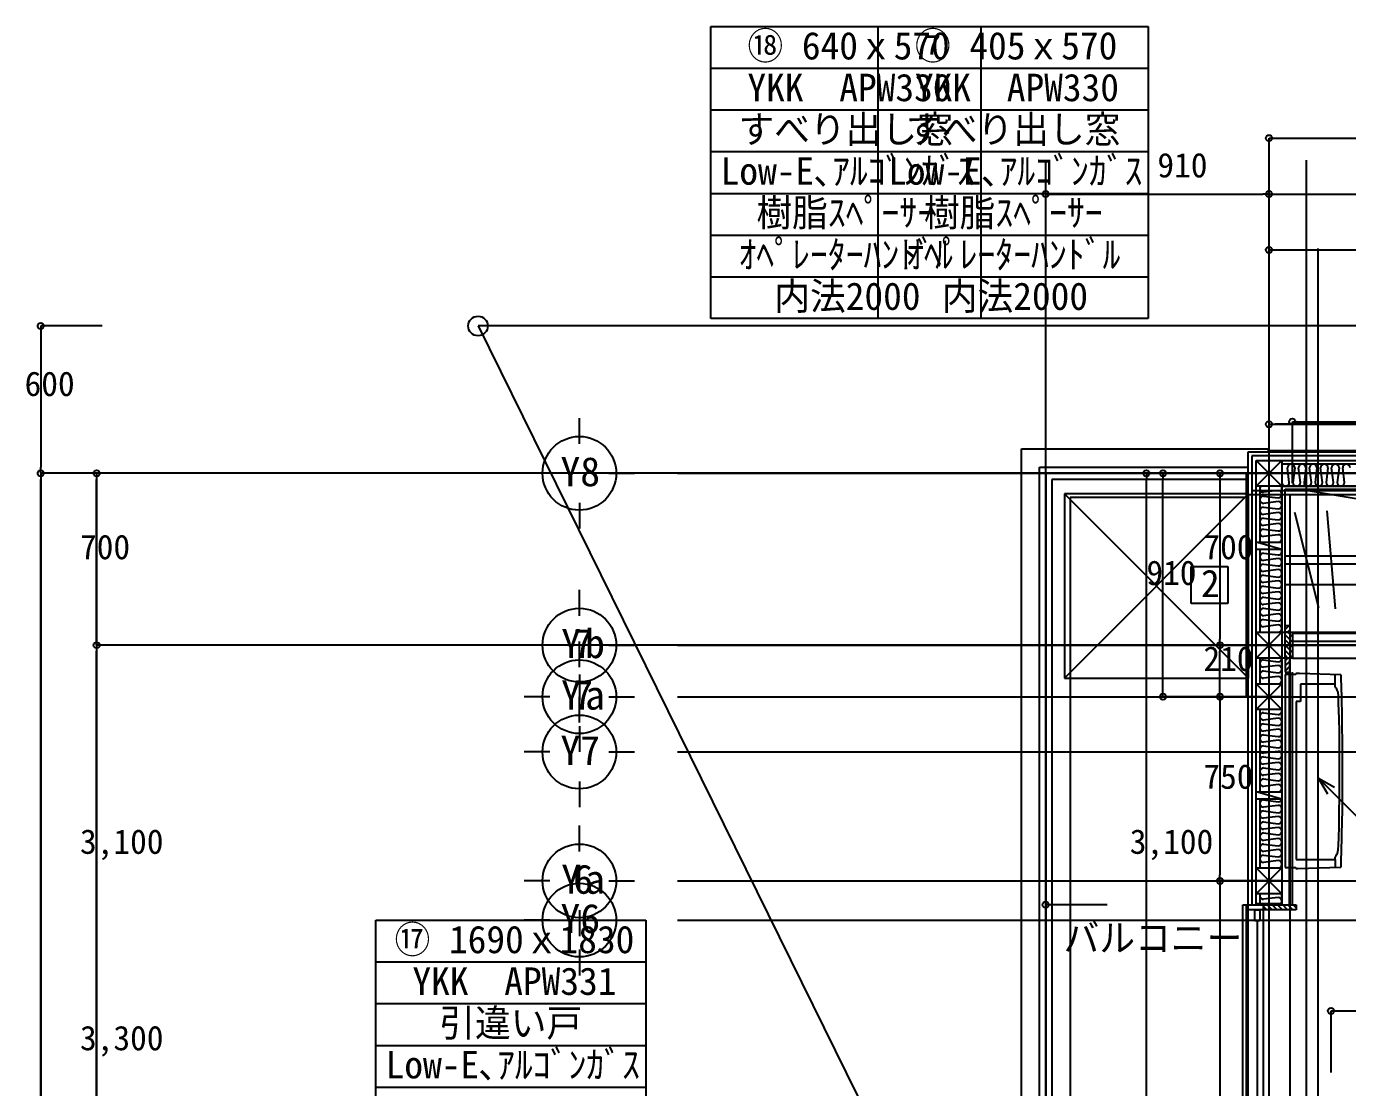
# Model space of a CAD drawing. Header units: metres. Extents: x 10861 to 26950, y 7268 to 22901.
# Drawn here: x 10862 to 16245, y 18428 to 22750 of the extents above; entities that cross this region are included whole.
import ezdxf

# ---------------------------------------------------------------- set-up
doc = ezdxf.new("R2010")
doc.units = ezdxf.units.M

msp = doc.modelspace()

# ---------------------------------------------------------------- linework, layer by layer
at = {"layer": 'COL_1F'}
for p, q in [((15872.2, 20877.5), (15872.2, 20982.5)), ((15872.2, 20982.5), (15977.2, 20982.5)), ((15977.2, 20877.5), (15872.2, 20982.5)), ((15872.2, 20877.5), (15977.2, 20982.5)), ((15977.2, 20982.5), (15977.2, 20877.5)), ((15977.2, 20877.5), (15872.2, 20877.5))]:
    msp.add_line(p, q, dxfattribs=at)
at = {"layer": 'COL_2F'}
for p, q in [((15872.2, 20877.5), (15872.2, 20982.5)), ((15872.2, 20982.5), (15977.2, 20982.5)), ((15977.2, 20877.5), (15872.2, 20982.5)), ((15872.2, 20877.5), (15977.2, 20982.5)), ((15977.2, 20982.5), (15977.2, 20877.5)), ((15977.2, 20877.5), (15872.2, 20877.5)), ((15872.2, 20177.5), (15872.2, 20282.5)), ((15872.2, 20282.5), (15977.2, 20282.5)), ((15977.2, 20177.5), (15872.2, 20282.5)), ((15872.2, 20177.5), (15977.2, 20282.5)), ((15977.2, 20282.5), (15977.2, 20177.5)), ((15977.2, 20177.5), (15872.2, 20177.5)), ((15872.2, 19967.5), (15872.2, 20072.5)), ((15872.2, 20072.5), (15977.2, 20072.5)), ((15977.2, 19967.5), (15872.2, 20072.5)), ((15872.2, 19967.5), (15977.2, 20072.5)), ((15977.2, 20072.5), (15977.2, 19967.5)), ((15977.2, 19967.5), (15872.2, 19967.5)), ((15872.2, 19217.5), (15872.2, 19322.5)), ((15872.2, 19322.5), (15977.2, 19322.5)), ((15977.2, 19217.5), (15872.2, 19322.5)), ((15872.2, 19217.5), (15977.2, 19322.5)), ((15977.2, 19322.5), (15977.2, 19217.5)), ((15977.2, 19217.5), (15872.2, 19217.5))]:
    msp.add_line(p, q, dxfattribs=at)
at = {"layer": 'GLID'}
for p, q in [((15014.7, 10010), (15014.7, 22205)), ((15014.7, 10010), (15014.7, 22205)), ((15014.7, 10010), (15014.7, 22205)), ((15924.7, 9325), (15924.7, 22205)), ((15924.7, 9325), (15924.7, 22205)), ((15924.7, 9325), (15924.7, 22205)), ((16077.5, 10010), (16077.5, 22205)), ((16077.5, 10010), (16077.5, 22205)), ((16077.5, 10010), (16077.5, 22205)), ((13114.7, 21050), (13114.7, 21155)), ((13114.7, 21050), (13114.7, 21155)), ((13114.7, 21050), (13114.7, 21155)), ((12994.7, 20930), (12889.7, 20930)), ((12994.7, 20930), (12889.7, 20930)), ((12994.7, 20930), (12889.7, 20930)), ((13234.7, 20930), (13339.7, 20930)), ((13234.7, 20930), (13339.7, 20930)), ((13234.7, 20930), (13339.7, 20930)), ((13514.7, 20930), (24358.1, 20930)), ((13514.7, 20930), (24358.1, 20930)), ((13514.7, 20930), (24358.1, 20930)), ((13114.7, 20810), (13114.7, 20705)), ((13114.7, 20810), (13114.7, 20705)), ((13114.7, 20810), (13114.7, 20705)), ((13114.7, 20350), (13114.7, 20455)), ((13114.7, 20350), (13114.7, 20455)), ((13114.7, 20350), (13114.7, 20455)), ((13114.7, 20140), (13114.7, 20245)), ((13114.7, 20140), (13114.7, 20245)), ((13114.7, 20140), (13114.7, 20245)), ((12994.7, 20230), (12889.7, 20230)), ((12994.7, 20230), (12889.7, 20230)), ((12994.7, 20230), (12889.7, 20230)), ((13234.7, 20230), (13339.7, 20230)), ((13234.7, 20230), (13339.7, 20230)), ((13234.7, 20230), (13339.7, 20230)), ((13514.7, 20230), (24358.1, 20230)), ((13514.7, 20230), (24358.1, 20230)), ((13514.7, 20230), (24358.1, 20230)), ((13114.7, 20110), (13114.7, 20005)), ((13114.7, 20110), (13114.7, 20005)), ((13114.7, 20110), (13114.7, 20005)), ((12994.7, 20020), (12889.7, 20020)), ((12994.7, 20020), (12889.7, 20020)), ((12994.7, 20020), (12889.7, 20020)), ((13114.7, 19915), (13114.7, 20020)), ((13114.7, 19915), (13114.7, 20020)), ((13114.7, 19915), (13114.7, 20020)), ((13234.7, 20020), (13339.7, 20020)), ((13234.7, 20020), (13339.7, 20020)), ((13234.7, 20020), (13339.7, 20020)), ((13514.7, 20020), (24358.1, 20020)), ((13514.7, 20020), (24358.1, 20020)), ((13514.7, 20020), (24358.1, 20020)), ((13114.7, 19900), (13114.7, 19795)), ((13114.7, 19900), (13114.7, 19795)), ((13114.7, 19900), (13114.7, 19795)), ((12994.7, 19795), (12889.7, 19795)), ((12994.7, 19795), (12889.7, 19795)), ((12994.7, 19795), (12889.7, 19795)), ((13234.7, 19795), (13339.7, 19795)), ((13234.7, 19795), (13339.7, 19795)), ((13234.7, 19795), (13339.7, 19795)), ((13514.7, 19795), (24358.1, 19795)), ((13514.7, 19795), (24358.1, 19795)), ((13514.7, 19795), (24358.1, 19795)), ((13114.7, 19675), (13114.7, 19570)), ((13114.7, 19675), (13114.7, 19570)), ((13114.7, 19675), (13114.7, 19570)), ((13114.7, 19390), (13114.7, 19495)), ((13114.7, 19390), (13114.7, 19495)), ((13114.7, 19390), (13114.7, 19495)), ((13114.7, 19230), (13114.7, 19335)), ((13114.7, 19230), (13114.7, 19335)), ((13114.7, 19230), (13114.7, 19335)), ((12994.7, 19270), (12889.7, 19270)), ((12994.7, 19270), (12889.7, 19270)), ((12994.7, 19270), (12889.7, 19270)), ((13234.7, 19270), (13339.7, 19270)), ((13234.7, 19270), (13339.7, 19270)), ((13234.7, 19270), (13339.7, 19270)), ((13514.7, 19270), (24358.1, 19270)), ((13514.7, 19270), (24358.1, 19270)), ((13514.7, 19270), (24358.1, 19270)), ((12994.7, 19110), (12889.7, 19110)), ((12994.7, 19110), (12889.7, 19110)), ((12994.7, 19110), (12889.7, 19110)), ((13114.7, 19150), (13114.7, 19045)), ((13114.7, 19150), (13114.7, 19045)), ((13114.7, 19150), (13114.7, 19045)), ((13234.7, 19110), (13339.7, 19110)), ((13234.7, 19110), (13339.7, 19110)), ((13234.7, 19110), (13339.7, 19110)), ((13514.7, 19110), (24358.1, 19110)), ((13514.7, 19110), (24358.1, 19110)), ((13514.7, 19110), (24358.1, 19110)), ((13114.7, 18990), (13114.7, 18885)), ((13114.7, 18990), (13114.7, 18885)), ((13114.7, 18990), (13114.7, 18885))]:
    msp.add_line(p, q, dxfattribs=at)
for centre in [(13114.7, 20930), (13114.7, 20930), (13114.7, 20930), (13114.7, 20230), (13114.7, 20230), (13114.7, 20230), (13114.7, 20020), (13114.7, 20020), (13114.7, 20020), (13114.7, 19795), (13114.7, 19795), (13114.7, 19795), (13114.7, 19270), (13114.7, 19270), (13114.7, 19270), (13114.7, 19110), (13114.7, 19110), (13114.7, 19110)]:
    msp.add_circle(centre, 150, dxfattribs=at)
at = {"layer": 'WALL_BRACED_1F'}
msp.add_line((15924.7, 21022.5), (16834.7, 21022.5), dxfattribs=at)
msp.add_line((15924.7, 21022.5), (16834.7, 21022.5), dxfattribs=at)
at = {"layer": 'WALL_BRACED_2F'}
for p, q in [((15924.7, 21022.5), (16834.7, 21022.5)), ((15924.7, 21022.5), (16834.7, 21022.5)), ((15832.2, 20020), (15832.2, 20930)), ((15832.2, 20020), (15832.2, 20930)), ((15607.2, 20400), (15607.2, 20550)), ((15607.2, 20550), (15757.2, 20550)), ((15757.2, 20550), (15757.2, 20400)), ((15757.2, 20400), (15607.2, 20400))]:
    msp.add_line(p, q, dxfattribs=at)
at = {"layer": 'WALL_NORMAL_1F'}
for p, q in [((16921.2, 21016.5), (15838.2, 21016.5)), ((15838.2, 21016.5), (15838.2, 20843.5)), ((16905.2, 21000.5), (15854.2, 21000.5)), ((15854.2, 21000.5), (15854.2, 20859.5)), ((15977.2, 20982.5), (16782.2, 20982.5)), ((15838.2, 20843.5), (16921.2, 20843.5)), ((15838.2, 20843.5), (15838.2, 17916.5)), ((15854.2, 20859.5), (16905.2, 20859.5)), ((16782.2, 20877.5), (15977.2, 20877.5)), ((16011.2, 17916.5), (16011.2, 20843.5))]:
    msp.add_line(p, q, dxfattribs=at)
at = {"layer": 'WALL_NORMAL_2F'}
for p, q in [((18549.7, 21016.5), (15838.2, 21016.5)), ((15838.2, 21016.5), (15838.2, 19172.5)), ((18549.7, 21000.5), (15854.2, 21000.5)), ((15854.2, 21000.5), (15854.2, 19172.5)), ((15977.2, 20982.5), (16782.2, 20982.5)), ((15872.2, 20282.5), (15872.2, 20877.5)), ((15977.2, 20877.5), (15977.2, 20282.5)), ((16782.2, 20877.5), (15977.2, 20877.5)), ((15989.7, 20865), (18349.7, 20865)), ((15989.7, 20310), (15989.7, 20865)), ((15872.2, 20620), (15872.2, 20650)), ((15872.2, 20650), (15977.2, 20650)), ((15977.2, 20620), (15872.2, 20650)), ((15977.2, 20620), (15872.2, 20620)), ((15977.2, 20650), (15977.2, 20620)), ((15977.2, 20282.5), (15989.7, 20282.5)), ((15989.7, 20177.5), (15989.7, 20282.5)), ((15872.2, 20072.5), (15872.2, 20177.5)), ((15977.2, 20177.5), (15977.2, 20072.5)), ((15989.7, 20177.5), (15977.2, 20177.5)), ((16007.2, 20120), (16007.2, 19172.5)), ((16019.7, 19172.5), (16019.7, 20120)), ((15872.2, 19322.5), (15872.2, 19967.5)), ((15977.2, 19967.5), (15977.2, 19322.5)), ((15872.2, 19602.4), (15872.2, 19632.4)), ((15872.2, 19632.4), (15977.2, 19632.4)), ((15977.2, 19602.4), (15872.2, 19632.4)), ((15977.2, 19602.4), (15872.2, 19602.4)), ((15977.2, 19632.4), (15977.2, 19602.4)), ((15872.2, 19172.5), (15872.2, 19217.5)), ((15977.2, 19217.5), (15977.2, 19172.5)), ((15872.2, 19172.5), (15872.2, 19177.4)), ((15872.2, 19177.4), (15977.2, 19177.4)), ((15889.3, 19172.5), (15872.2, 19177.4)), ((15977.2, 19172.5), (15872.2, 19172.5)), ((15977.2, 19177.4), (15977.2, 19172.5))]:
    msp.add_line(p, q, dxfattribs=at)
at = {"layer": 'カタログ部品(電化製品)_2F'}
for p, q in [((16033.7, 20110), (15989.7, 20110)), ((15989.7, 20110), (15989.7, 19325)), ((16033.8, 20113.5), (16033.7, 20113)), ((16033.7, 20113), (16033.7, 20110)), ((16034, 20114), (16033.8, 20113.5)), ((16034.2, 20114.3), (16034, 20114)), ((16034.5, 20114.6), (16034.2, 20114.3)), ((16034.9, 20114.8), (16034.5, 20114.6)), ((16035.1, 20114.9), (16034.9, 20114.8)), ((16035.5, 20115), (16035.1, 20114.9)), ((16035.8, 20115), (16035.5, 20115)), ((16048.2, 20115), (16035.8, 20115)), ((16049.2, 20115), (16048.2, 20115)), ((16216, 20109.2), (16049.2, 20115)), ((16194.7, 20071.2), (16194.7, 20109.9)), ((16216.3, 20109.2), (16216, 20109.2)), ((16216.7, 20109.1), (16216.3, 20109.2)), ((16217, 20108.9), (16216.7, 20109.1)), ((16217.3, 20108.7), (16217, 20108.9)), ((16217.6, 20108.4), (16217.3, 20108.7)), ((16217.7, 20108.2), (16217.6, 20108.4)), ((16217.8, 20107.9), (16217.7, 20108.2)), ((16217.9, 20107.7), (16217.8, 20107.9)), ((16218, 20107.4), (16217.9, 20107.7)), ((16218, 20105.6), (16218, 20107.4)), ((16218.3, 20097.6), (16218, 20105.6)), ((16219.6, 20057.9), (16218.3, 20097.6)), ((16194.7, 20071.2), (16053.2, 20071.2)), ((16053.2, 20071.2), (16053.2, 19999.9)), ((16194.7, 20061), (16194.7, 20071.2)), ((16197.2, 20056.8), (16194.7, 20061)), ((16198.8, 20054.2), (16197.2, 20056.8)), ((16200.5, 20051.1), (16198.8, 20054.2)), ((16202.6, 20047.2), (16200.5, 20051.1)), ((16204.2, 20043.4), (16202.6, 20047.2)), ((16205.6, 20038.9), (16204.2, 20043.4)), ((16206.8, 20032.7), (16205.6, 20038.9)), ((16207.2, 20028.2), (16206.8, 20032.7)), ((16207.8, 20009.9), (16207.2, 20028.2)), ((16220.6, 20018.8), (16219.6, 20057.9)), ((16053.2, 19999.9), (16035.3, 19999.9)), ((16035.3, 19999.9), (16035.3, 19357)), ((16208.3, 19992.6), (16207.8, 20009.9)), ((16209.1, 19964.2), (16208.3, 19992.6)), ((16221.2, 19991.6), (16220.6, 20018.8)), ((16221.9, 19963.4), (16221.2, 19991.6)), ((16210, 19929.4), (16209.1, 19964.2)), ((16211.1, 19878.3), (16210, 19929.4)), ((16222.3, 19944.7), (16221.9, 19963.4)), ((16222.6, 19929.3), (16222.3, 19944.7)), ((16223, 19912.1), (16222.6, 19929.3)), ((16211.7, 19834.6), (16211.1, 19878.3)), ((16224.2, 19826), (16223, 19912.1)), ((16212.2, 19776), (16211.7, 19834.6)), ((16224.5, 19794.5), (16224.2, 19826)), ((16212.3, 19722.9), (16212.2, 19776)), ((16224.6, 19752.5), (16224.5, 19794.5)), ((16212.3, 19664.9), (16212.3, 19722.9)), ((16224.3, 19626.2), (16224.6, 19752.5)), ((16211.9, 19618.7), (16212.3, 19664.9)), ((16210.8, 19540.4), (16211.9, 19618.7)), ((16223.5, 19550.1), (16224.1, 19596.3)), ((16224.1, 19596.3), (16224.3, 19626.2)), ((16209.7, 19489.5), (16210.8, 19540.4)), ((16222.9, 19518), (16223.5, 19550.1)), ((16208.5, 19446), (16209.7, 19489.5)), ((16219.7, 19387.1), (16222.9, 19518)), ((16207.5, 19415.4), (16208.5, 19446)), ((16201.4, 19378.6), (16203.6, 19383.2)), ((16203.6, 19383.2), (16205.5, 19389.5)), ((16205.5, 19389.5), (16206.8, 19396.9)), ((16206.8, 19396.9), (16207.5, 19415.4)), ((16218.9, 19357.9), (16219.7, 19387.1)), ((15989.7, 19325), (16033.6, 19325)), ((16033.6, 19325), (16033.7, 19322.1)), ((16035.3, 19357), (16194.7, 19357)), ((16042, 19320), (16216.1, 19325.8)), ((16194.7, 19367), (16196.2, 19369.3)), ((16194.7, 19357), (16194.7, 19367)), ((16194.7, 19357), (16194.7, 19325.1)), ((16196.2, 19369.3), (16197.9, 19372.2)), ((16197.9, 19372.2), (16199.8, 19375.6)), ((16199.8, 19375.6), (16201.4, 19378.6)), ((16216.1, 19325.8), (16216.3, 19325.9)), ((16216.3, 19325.9), (16216.6, 19325.9)), ((16216.6, 19325.9), (16216.8, 19326)), ((16216.8, 19326), (16217.3, 19326.3)), ((16217.3, 19326.3), (16217.4, 19326.4)), ((16217.4, 19326.4), (16217.6, 19326.6)), ((16217.6, 19326.6), (16217.8, 19327)), ((16217.8, 19327), (16217.9, 19327.4)), ((16217.9, 19327.4), (16218, 19328)), ((16218, 19328), (16218.9, 19357.9)), ((16033.7, 19322.1), (16033.7, 19321.7)), ((16033.7, 19321.7), (16033.7, 19321.4)), ((16033.7, 19321.4), (16034, 19321)), ((16034, 19321), (16034.2, 19320.7)), ((16034.2, 19320.7), (16034.4, 19320.5)), ((16034.4, 19320.5), (16034.8, 19320.2)), ((16034.8, 19320.2), (16035.4, 19320)), ((16035.4, 19320), (16037.8, 19320)), ((16037.8, 19320), (16042, 19320))]:
    msp.add_line(p, q, dxfattribs=at)
at = {"layer": 'データ 001_1F'}
for p, q in [((14332.5, 21560), (14332.5, 22750)), ((14332.5, 22750), (15432.5, 22750)), ((15432.5, 22750), (15432.5, 21560)), ((14332.5, 22580), (15432.5, 22580)), ((14332.5, 22410), (15432.5, 22410)), ((15924.7, 22045), (15924.7, 22295)), ((15924.7, 22295), (15949.7, 22295)), ((15949.7, 22295), (22699.7, 22295)), ((14332.5, 22240), (15432.5, 22240)), ((14332.5, 22070), (15432.5, 22070)), ((15014.7, 21817.5), (15014.7, 22067.5)), ((15014.7, 22067.5), (15039.7, 22067.5)), ((15039.7, 22067.5), (15899.7, 22067.5)), ((15924.7, 22067.5), (15899.7, 22067.5)), ((15924.7, 21840), (15924.7, 22067.5)), ((15924.7, 22067.5), (15949.7, 22067.5)), ((15924.7, 21817.5), (15924.7, 22067.5)), ((15924.7, 22067.5), (15924.7, 22067.5)), ((15924.7, 21817.5), (15924.7, 22067.5)), ((15924.7, 22067.5), (15949.7, 22067.5)), ((15924.7, 22045), (15924.7, 22045)), ((15949.7, 22067.5), (22011, 22067.5)), ((15949.7, 22067.5), (22699.7, 22067.5)), ((14332.5, 21900), (15432.5, 21900)), ((15014.7, 21817.5), (15014.7, 21817.5)), ((15924.7, 7962.5), (15924.7, 21845)), ((15924.7, 21590), (15924.7, 21840)), ((15924.7, 21840), (15949.7, 21840)), ((15924.7, 21840), (15924.7, 21840)), ((15924.7, 21590), (15924.7, 21840)), ((15924.7, 21840), (15949.7, 21840)), ((15924.7, 21817.5), (15924.7, 21817.5)), ((15924.7, 21817.5), (15924.7, 21817.5)), ((15949.7, 21840), (16809.7, 21840)), ((15949.7, 21840), (18389.7, 21840)), ((14332.5, 21730), (15432.5, 21730)), ((15924.7, 21590), (15924.7, 21590)), ((15924.7, 21590), (15924.7, 21590)), ((15432.5, 21560), (14332.5, 21560)), ((11170, 21530), (10920, 21530)), ((10920, 21530), (10920, 21505)), ((10920, 21505), (10920, 20955)), ((11170, 21530), (11170, 21530)), ((15924.7, 20880), (15924.7, 21130)), ((15924.7, 21130), (15949.7, 21130)), ((15924.7, 20880), (15924.7, 21130)), ((15924.7, 21130), (15949.7, 21130)), ((15924.7, 21130), (15924.7, 21130)), ((15949.7, 21130), (16809.7, 21130)), ((16809.7, 21130), (15949.7, 21130)), ((10920, 20930), (10920, 20955)), ((11170, 20930), (10920, 20930)), ((10920, 20930), (10920, 20930)), ((11170, 20930), (10920, 20930)), ((10920, 20930), (10920, 20905)), ((11147.5, 20930), (10920, 20930)), ((10920, 20930), (10920, 20905)), ((10920, 20930), (10920, 20930)), ((10920, 20905), (10920, 10850)), ((10920, 10550), (10920, 20905)), ((11147.5, 20930), (11147.5, 20905)), ((11397.5, 20930), (11147.5, 20930)), ((11147.5, 20930), (11147.5, 20905)), ((11147.5, 20930), (11147.5, 20930)), ((11147.5, 20930), (11147.5, 20930)), ((11147.5, 20905), (11147.5, 17855)), ((11147.5, 20255), (11147.5, 20905)), ((11170, 20930), (11170, 20930)), ((11170, 20930), (11170, 20930)), ((26367.5, 20930), (11375, 20930)), ((11397.5, 20930), (11397.5, 20930)), ((11397.5, 20930), (11397.5, 20930)), ((15674.7, 20930), (15424.7, 20930)), ((15424.7, 20930), (15424.7, 20905)), ((15424.7, 20930), (15424.7, 20930)), ((15424.7, 17855), (15424.7, 20905)), ((15742.5, 20930), (15492.5, 20930)), ((15492.5, 20930), (15492.5, 20905)), ((15492.5, 20930), (15492.5, 20930)), ((15492.5, 20045), (15492.5, 20905)), ((15674.7, 20930), (15674.7, 20930)), ((15974.7, 20930), (15724.7, 20930)), ((15724.7, 20930), (15724.7, 20905)), ((15724.7, 20905), (15724.7, 20255)), ((15742.5, 20930), (15742.5, 20930)), ((15974.7, 20930), (15974.7, 20930)), ((15924.7, 20880), (15924.7, 20880)), ((15924.7, 20880), (15924.7, 20880)), ((11147.5, 20230), (11147.5, 20255)), ((15724.7, 20230), (15724.7, 20255)), ((11147.5, 20230), (11147.5, 20205)), ((11147.5, 20230), (11147.5, 20230)), ((11397.5, 20230), (11147.5, 20230)), ((11147.5, 16955), (11147.5, 20205)), ((11397.5, 20230), (11397.5, 20230)), ((11397.5, 20230), (11397.5, 20230)), ((15974.7, 20230), (15724.7, 20230)), ((15724.7, 20230), (15724.7, 20230)), ((15974.7, 20230), (15724.7, 20230)), ((15724.7, 20230), (15724.7, 20205)), ((15724.7, 20230), (15724.7, 20230)), ((15724.7, 20045), (15724.7, 20205)), ((15974.7, 20230), (15974.7, 20230)), ((15974.7, 20230), (15974.7, 20230)), ((15492.5, 20020), (15492.5, 20045)), ((15724.7, 20020), (15724.7, 20045)), ((15742.5, 20020), (15492.5, 20020)), ((15724.7, 20020), (15724.7, 19995)), ((15974.7, 20020), (15724.7, 20020)), ((15724.7, 19995), (15724.7, 19295)), ((15742.5, 20020), (15742.5, 20020)), ((15974.7, 20020), (15974.7, 20020)), ((15974.7, 20020), (15974.7, 20020)), ((15724.7, 19270), (15724.7, 19295)), ((15974.7, 19270), (15724.7, 19270)), ((15724.7, 19270), (15724.7, 19270)), ((15724.7, 19270), (15724.7, 19245)), ((15724.7, 19245), (15724.7, 17367.4)), ((15974.7, 19270), (15974.7, 19270)), ((15974.7, 19270), (15974.7, 19270))]:
    msp.add_line(p, q, dxfattribs=at)
for centre in [(15924.7, 22295), (15014.7, 22067.5), (15924.7, 22067.5), (15924.7, 22067.5), (15924.7, 22067.5), (15924.7, 21840), (15924.7, 21840), (10920, 21530), (15924.7, 21130), (15924.7, 21130), (10920, 20930), (10920, 20930), (10920, 20930), (11147.5, 20930), (11147.5, 20930), (15424.7, 20930), (15492.5, 20930), (15724.7, 20930), (11147.5, 20230), (11147.5, 20230), (15724.7, 20230), (15724.7, 20230), (15492.5, 20020), (15724.7, 20020), (15724.7, 20020), (15724.7, 19270), (15724.7, 19270)]:
    msp.add_circle(centre, 12.5, dxfattribs=at)
at = {"layer": 'データ 001_2F'}
for p, q in [((13650, 21560), (13650, 22750)), ((13650, 22750), (14750, 22750)), ((14750, 22750), (14750, 21560)), ((13650, 22580), (14750, 22580)), ((13650, 22410), (14750, 22410)), ((13650, 22240), (14750, 22240)), ((13650, 22070), (14750, 22070)), ((15014.7, 21817.5), (15014.7, 22067.5)), ((15014.7, 22067.5), (15039.7, 22067.5)), ((15039.7, 22067.5), (15899.7, 22067.5)), ((15924.7, 22067.5), (15899.7, 22067.5)), ((15924.7, 21817.5), (15924.7, 22067.5)), ((15924.7, 22067.5), (15924.7, 22067.5)), ((15924.7, 21817.5), (15924.7, 22067.5)), ((15924.7, 22067.5), (15949.7, 22067.5)), ((15949.7, 22067.5), (22699.7, 22067.5)), ((13650, 21900), (14750, 21900)), ((15014.7, 9798.7), (15014.7, 21845)), ((15014.7, 21817.5), (15014.7, 21817.5)), ((15924.7, 9922), (15924.7, 21845)), ((15924.7, 21590), (15924.7, 21840)), ((15924.7, 21840), (15949.7, 21840)), ((15924.7, 21817.5), (15924.7, 21817.5)), ((15924.7, 21817.5), (15924.7, 21817.5)), ((15949.7, 21840), (18389.7, 21840)), ((16124.7, 9922), (16124.7, 21845)), ((13650, 21730), (14750, 21730)), ((15924.7, 21590), (15924.7, 21590)), ((14750, 21560), (13650, 21560)), ((15924.7, 20880), (15924.7, 21130)), ((15924.7, 21130), (15949.7, 21130)), ((15924.7, 21130), (15924.7, 21130)), ((16809.7, 21130), (15949.7, 21130)), ((11147.5, 20930), (10920, 20930)), ((10920, 20930), (10920, 20905)), ((10920, 20930), (10920, 20930)), ((10920, 10550), (10920, 20905)), ((11397.5, 20930), (11147.5, 20930)), ((11147.5, 20930), (11147.5, 20905)), ((11147.5, 20930), (11147.5, 20930)), ((11147.5, 20930), (11147.5, 20930)), ((11147.5, 20255), (11147.5, 20905)), ((26367.5, 20930), (11375, 20930)), ((11397.5, 20930), (11397.5, 20930)), ((15742.5, 20930), (15492.5, 20930)), ((15492.5, 20930), (15492.5, 20905)), ((15492.5, 20930), (15492.5, 20930)), ((15492.5, 20045), (15492.5, 20905)), ((15974.7, 20930), (15724.7, 20930)), ((15724.7, 20930), (15724.7, 20905)), ((15724.7, 20905), (15724.7, 20255)), ((15742.5, 20930), (15742.5, 20930)), ((15974.7, 20930), (15974.7, 20930)), ((15841.6, 20846), (15091.6, 20846)), ((15091.6, 20846), (15091.6, 20096)), ((15091.6, 20846), (15841.6, 20096)), ((15091.6, 20096), (15841.6, 20846)), ((15841.6, 20096), (15841.6, 20846)), ((15924.7, 20880), (15924.7, 20880)), ((11147.5, 20230), (11147.5, 20255)), ((15724.7, 20230), (15724.7, 20255)), ((11147.5, 20230), (11147.5, 20205)), ((11147.5, 20230), (11147.5, 20230)), ((11397.5, 20230), (11147.5, 20230)), ((11147.5, 16955), (11147.5, 20205)), ((26390, 20230), (11375, 20230)), ((11397.5, 20230), (11397.5, 20230)), ((11397.5, 20230), (11397.5, 20230)), ((15974.7, 20230), (15724.7, 20230)), ((15724.7, 20230), (15724.7, 20230)), ((15974.7, 20230), (15724.7, 20230)), ((15724.7, 20230), (15724.7, 20205)), ((15724.7, 20230), (15724.7, 20230)), ((15724.7, 20045), (15724.7, 20205)), ((15974.7, 20230), (15974.7, 20230)), ((15974.7, 20230), (15974.7, 20230)), ((15091.6, 20096), (15841.6, 20096)), ((15492.5, 20020), (15492.5, 20045)), ((15724.7, 20020), (15724.7, 20045)), ((15742.5, 20020), (15492.5, 20020)), ((15724.7, 20020), (15724.7, 19995)), ((15974.7, 20020), (15724.7, 20020)), ((15724.7, 19995), (15724.7, 19295)), ((15742.5, 20020), (15742.5, 20020)), ((15974.7, 20020), (15974.7, 20020)), ((15974.7, 20020), (15974.7, 20020)), ((16164, 19623.6), (16126.5, 19688.6)), ((16126.5, 19688.6), (16191.4, 19651.1)), ((16126.5, 19688.6), (16308.6, 19506.4)), ((15724.7, 19270), (15724.7, 19295)), ((15974.7, 19270), (15724.7, 19270)), ((15724.7, 19270), (15724.7, 19270)), ((15724.7, 19270), (15724.7, 19245)), ((15724.7, 19245), (15724.7, 17367.4)), ((15974.7, 19270), (15974.7, 19270)), ((15974.7, 19270), (15974.7, 19270)), ((12285, 17920), (12285, 19110)), ((12285, 19110), (13385, 19110)), ((13385, 19110), (13385, 17920)), ((12285, 18940), (13385, 18940)), ((12285, 18770), (13385, 18770)), ((12285, 18600), (13385, 18600)), ((12285, 18430), (13385, 18430))]:
    msp.add_line(p, q, dxfattribs=at)
for centre in [(15014.7, 22067.5), (15924.7, 22067.5), (15924.7, 22067.5), (15924.7, 21840), (15924.7, 21130), (10920, 20930), (11147.5, 20930), (15492.5, 20930), (15724.7, 20930), (11147.5, 20230), (11147.5, 20230), (15724.7, 20230), (15724.7, 20230), (15492.5, 20020), (15724.7, 20020), (15724.7, 20020), (15724.7, 19270), (15724.7, 19270)]:
    msp.add_circle(centre, 12.5, dxfattribs=at)
at = {"layer": 'データ 001_3F'}
for p, q in [((15924.7, 22045), (15924.7, 22295)), ((15924.7, 22295), (15949.7, 22295)), ((15949.7, 22295), (22699.7, 22295)), ((15924.7, 21817.5), (15924.7, 22067.5)), ((15924.7, 22067.5), (15949.7, 22067.5)), ((15924.7, 22045), (15924.7, 22045)), ((15949.7, 22067.5), (19609.7, 22067.5)), ((15924.7, 21817.5), (15924.7, 21817.5)), ((25588.6, 20930), (13902, 20930)), ((15924.7, 20930), (15014.7, 20930)), ((15014.7, 20930), (15014.7, 16974.5)), ((15924.7, 20930), (22724.7, 20930)), ((15924.7, 16930), (15924.7, 20930))]:
    msp.add_line(p, q, dxfattribs=at)
for centre in [(15924.7, 22295), (15924.7, 22067.5)]:
    msp.add_circle(centre, 12.5, dxfattribs=at)
at = {"layer": 'ハンガーパイプ_2F'}
for p, q in [((16051.7, 20865), (18349.7, 20479.6)), ((16028.8, 20771.6), (16125.6, 20383.4)), ((16159.8, 20776.7), (16194.6, 20378.3)), ((15989.7, 20593.5), (18349.7, 20593.5)), ((15989.7, 20561.5), (18349.7, 20561.5)), ((15989.7, 20477.5), (18349.7, 20477.5))]:
    msp.add_line(p, q, dxfattribs=at)
at = {"layer": '建具(木製戸)_2F'}
for p, q in [((16019.7, 20890), (16019.7, 21140)), ((16019.7, 21140), (16044.7, 21140)), ((16044.7, 21140), (18294.7, 21140)), ((16019.7, 20890), (16019.7, 20890)), ((15989.7, 20282.5), (15989.7, 20310)), ((15989.7, 20310), (16009.7, 20310)), ((15989.7, 20293.6), (16006.1, 20310)), ((16009.7, 20310), (16009.7, 20282.5)), ((15989.7, 20177.5), (15989.7, 20282.5)), ((15989.7, 20282.5), (16019.7, 20282.5)), ((16009.7, 20282.5), (15989.7, 20282.5)), ((16019.7, 20242.4), (15989.7, 20272.4)), ((16019.7, 20221.2), (15989.7, 20251.2)), ((15999.8, 20282.5), (16009.7, 20292.4)), ((16019.7, 20263.6), (16000.8, 20282.5)), ((16019.7, 20282.5), (16019.7, 20177.5)), ((16019.7, 20282.5), (18319.7, 20282.5)), ((16816.4, 20277.5), (16019.7, 20277.5)), ((16019.7, 20277.5), (16019.7, 20245.8)), ((16019.7, 20245.8), (16816.4, 20245.8)), ((16019.7, 20200), (15989.7, 20230)), ((16019.7, 20178.8), (15989.7, 20208.8)), ((15999.8, 20177.5), (15989.7, 20187.6)), ((16019.7, 20177.5), (15989.7, 20177.5)), ((16009.7, 20177.5), (15989.7, 20177.5)), ((15989.7, 20177.5), (15989.7, 20120)), ((15989.7, 20166.4), (16000.8, 20177.5)), ((15989.7, 20145.2), (16009.7, 20165.2)), ((15989.7, 20123.9), (16009.7, 20143.9)), ((16009.7, 20120), (16009.7, 20177.5)), ((16019.7, 20177.5), (18319.7, 20177.5)), ((15989.7, 20120), (16009.7, 20120)), ((16007, 20120), (16009.7, 20122.7))]:
    msp.add_line(p, q, dxfattribs=at)
msp.add_circle((16019.7, 21140), 12.5, dxfattribs=at)
at = {"layer": '建具(金属戸)_2F'}
for p, q in [((15264.7, 19172.5), (15014.7, 19172.5)), ((15014.7, 19172.5), (15014.7, 19147.5)), ((15014.7, 19172.5), (15014.7, 19172.5)), ((15264.7, 19172.5), (15264.7, 19172.5)), ((15817.2, 17482.5), (15817.2, 19172.5)), ((15817.2, 19172.5), (15832.2, 19172.5)), ((15832.2, 19152.5), (15832.2, 19172.5)), ((15832.2, 19172.5), (15902.2, 19172.5)), ((15902.2, 19172.5), (15902.2, 19152.5)), ((15902.2, 19152.5), (15902.2, 19172.5)), ((15902.2, 19172.5), (16034.7, 19172.5)), ((15915.5, 19152.5), (15902.2, 19165.8)), ((15936.7, 19152.5), (15916.7, 19172.5)), ((15957.9, 19152.5), (15937.9, 19172.5)), ((15979.1, 19152.5), (15959.1, 19172.5)), ((16000.3, 19152.5), (15980.3, 19172.5)), ((16021.5, 19152.5), (16001.5, 19172.5)), ((16034.7, 19160.6), (16022.7, 19172.5)), ((16034.7, 19172.5), (16034.7, 19152.5)), ((15014.7, 17507.5), (15014.7, 19147.5)), ((15902.2, 19152.5), (15832.2, 19152.5)), ((15832.2, 17502.5), (15832.2, 19152.5)), ((15867.2, 19107.5), (15867.2, 19152.5)), ((15867.2, 19152.5), (15887.2, 19152.5)), ((15887.2, 19152.5), (15887.2, 19107.5)), ((15902.2, 17502.5), (15902.2, 19152.5)), ((16034.7, 19152.5), (15902.2, 19152.5)), ((15887.2, 19107.5), (15867.2, 19107.5)), ((15877.2, 18350), (15877.2, 19107.5))]:
    msp.add_line(p, q, dxfattribs=at)
msp.add_circle((15014.7, 19172.5), 12.5, dxfattribs=at)
at = {"layer": '建具(金属窓)_1F'}
for p, q in [((16177.2, 18490), (16177.2, 18740)), ((16177.2, 18740), (16202.2, 18740)), ((16202.2, 18740), (16557.2, 18740)), ((16177.2, 18490), (16177.2, 18490))]:
    msp.add_line(p, q, dxfattribs=at)
msp.add_circle((16177.2, 18740), 12.5, dxfattribs=at)
at = {"layer": '手摺_2F'}
for p, q in [((14915.7, 16951.5), (14915.7, 21029)), ((14915.7, 21029), (15921.2, 21029)), ((15921.2, 21029), (15921.2, 21016.5)), ((14989.7, 16968.7), (14989.7, 20955)), ((14989.7, 20955), (15838.2, 20955)), ((15838.2, 20905), (15039.7, 20905)), ((15039.7, 20905), (15039.7, 16980.4)), ((15838.2, 20831), (15113.7, 20831)), ((15113.7, 20831), (15113.7, 16997.6))]:
    msp.add_line(p, q, dxfattribs=at)
at = {"layer": '断熱材_2F'}
for p, q in [((16364.7, 20967.5), (15977.2, 20967.5)), ((15977.2, 20967.5), (15977.2, 20877.5)), ((16007.2, 20892.5), (15999.7, 20952.5)), ((16029.7, 20952.5), (16022.2, 20892.5)), ((16052.2, 20892.5), (16044.7, 20952.5)), ((16074.7, 20952.5), (16067.2, 20892.5)), ((16097.2, 20892.5), (16089.7, 20952.5)), ((16119.7, 20952.5), (16112.2, 20892.5)), ((16142.2, 20892.5), (16134.7, 20952.5)), ((16164.7, 20952.5), (16157.2, 20892.5)), ((16187.2, 20892.5), (16179.7, 20952.5)), ((16209.7, 20952.5), (16202.2, 20892.5)), ((16232.2, 20892.5), (16224.7, 20952.5)), ((15977.2, 20877.5), (15887.2, 20877.5)), ((15887.2, 20877.5), (15887.2, 20650)), ((15962.2, 20860), (15902.2, 20852.5)), ((15902.2, 20837.5), (15962.2, 20830)), ((15977.2, 20650), (15977.2, 20877.5)), ((15977.2, 20877.5), (16364.7, 20877.5)), ((15962.2, 20815), (15902.2, 20807.5)), ((15902.2, 20792.5), (15962.2, 20785)), ((15962.2, 20770), (15902.2, 20762.5)), ((15902.2, 20747.5), (15962.2, 20740)), ((15962.2, 20725), (15902.2, 20717.5)), ((15902.2, 20702.5), (15962.2, 20695)), ((15962.2, 20680), (15902.2, 20672.5)), ((15887.2, 20650), (15977.2, 20650)), ((15977.2, 20620), (15887.2, 20620)), ((15887.2, 20620), (15887.2, 20282.5)), ((15977.2, 20282.5), (15977.2, 20620)), ((15902.2, 20605), (15962.2, 20597.5)), ((15962.2, 20582.5), (15902.2, 20575)), ((15902.2, 20560), (15962.2, 20552.5)), ((15962.2, 20537.5), (15902.2, 20530)), ((15902.2, 20515), (15962.2, 20507.5)), ((15962.2, 20492.5), (15902.2, 20485)), ((15902.2, 20470), (15962.2, 20462.5)), ((15962.2, 20447.5), (15902.2, 20440)), ((15902.2, 20425), (15962.2, 20417.5)), ((15962.2, 20402.5), (15902.2, 20395)), ((15902.2, 20380), (15962.2, 20372.5)), ((15962.2, 20357.5), (15902.2, 20350)), ((15902.2, 20335), (15962.2, 20327.5)), ((15962.2, 20312.5), (15902.2, 20305)), ((15887.2, 20282.5), (15977.2, 20282.5)), ((15977.2, 20177.5), (15887.2, 20177.5)), ((15887.2, 20177.5), (15887.2, 20072.5)), ((15902.2, 20170), (15962.2, 20162.5)), ((15962.2, 20147.5), (15902.2, 20140)), ((15977.2, 20072.5), (15977.2, 20177.5)), ((15902.2, 20125), (15962.2, 20117.5)), ((15962.2, 20102.5), (15902.2, 20095)), ((15887.2, 20072.5), (15977.2, 20072.5)), ((15977.2, 19967.5), (15887.2, 19967.5)), ((15887.2, 19967.5), (15887.2, 19632.4)), ((15902.2, 19954.9), (15962.2, 19947.4)), ((15962.2, 19932.4), (15902.2, 19924.9)), ((15977.2, 19632.4), (15977.2, 19967.5)), ((15902.2, 19909.9), (15962.2, 19902.4)), ((15962.2, 19887.4), (15902.2, 19879.9)), ((15902.2, 19864.9), (15962.2, 19857.4)), ((15962.2, 19842.4), (15902.2, 19834.9)), ((15902.2, 19819.9), (15962.2, 19812.4)), ((15962.2, 19797.4), (15902.2, 19789.9)), ((15902.2, 19774.9), (15962.2, 19767.4)), ((15962.2, 19752.4), (15902.2, 19744.9)), ((15902.2, 19729.9), (15962.2, 19722.4)), ((15962.2, 19707.4), (15902.2, 19699.9)), ((15902.2, 19684.9), (15962.2, 19677.4)), ((15962.2, 19662.4), (15902.2, 19654.9)), ((15887.2, 19632.4), (15977.2, 19632.4)), ((15977.2, 19602.4), (15887.2, 19602.4)), ((15887.2, 19602.4), (15887.2, 19322.5)), ((15902.2, 19600), (15962.2, 19592.5)), ((15977.2, 19322.5), (15977.2, 19602.4)), ((15962.2, 19577.5), (15902.2, 19570)), ((15902.2, 19555), (15962.2, 19547.5)), ((15962.2, 19532.5), (15902.2, 19525)), ((15902.2, 19510), (15962.2, 19502.5)), ((15962.2, 19487.5), (15902.2, 19480)), ((15902.2, 19465), (15962.2, 19457.5)), ((15962.2, 19442.5), (15902.2, 19435)), ((15902.2, 19420), (15962.2, 19412.5)), ((15962.2, 19397.5), (15902.2, 19390)), ((15902.2, 19375), (15962.2, 19367.5)), ((15962.2, 19352.5), (15902.2, 19345)), ((15887.2, 19322.5), (15977.2, 19322.5)), ((15977.2, 19217.5), (15887.2, 19217.5)), ((15887.2, 19217.5), (15887.2, 19172.5)), ((15977.2, 19172.5), (15977.2, 19217.5)), ((15887.2, 19172.5), (15977.2, 19172.5)), ((15962.2, 19202.5), (15902.2, 19195))]:
    msp.add_line(p, q, dxfattribs=at)
for centre, start, end in [((16014.7, 20952.5), 0, 180), ((16059.7, 20952.5), 0, 180), ((16104.7, 20952.5), 0, 180), ((16149.7, 20952.5), 0, 180), ((16194.7, 20952.5), 0, 180), ((16239.7, 20952.5), 0, 180), ((15992.2, 20892.5), 180, 0), ((16037.2, 20892.5), 180, 0), ((16082.2, 20892.5), 180, 0), ((16127.2, 20892.5), 180, 0), ((16172.2, 20892.5), 180, 0), ((16217.2, 20892.5), 180, 0), ((15902.2, 20867.5), 138.1897, -90), ((15902.2, 20822.5), 90, -90), ((15962.2, 20845), -90, 90), ((15902.2, 20777.5), 90, -90), ((15962.2, 20800), -90, 90), ((15902.2, 20732.5), 90, -90), ((15962.2, 20755), -90, 90), ((15962.2, 20710), -90, 90), ((15902.2, 20687.5), 90, -90), ((15962.2, 20665), -90, 90), ((15962.2, 20612.5), -90, 30), ((15902.2, 20590), 90, -90), ((15962.2, 20567.5), -90, 90), ((15902.2, 20545), 90, -90), ((15902.2, 20500), 90, -90), ((15962.2, 20522.5), -90, 90), ((15902.2, 20455), 90, -90), ((15962.2, 20477.5), -90, 90), ((15902.2, 20410), 90, -90), ((15962.2, 20432.5), -90, 90), ((15962.2, 20387.5), -90, 90), ((15902.2, 20365), 90, -90), ((15962.2, 20342.5), -90, 90), ((15902.2, 20320), 90, -90), ((15962.2, 20297.5), -90, 90), ((15902.2, 20155), 90, -90), ((15962.2, 20177.5), -90, 0), ((15962.2, 20132.5), -90, 90), ((15902.2, 20110), 90, -90), ((15962.2, 20087.5), -90, 90), ((15902.2, 19939.9), 90, -90), ((15962.2, 19962.4), -90, 19.9942), ((15962.2, 19917.4), -90, 90), ((15902.2, 19894.9), 90, -90), ((15902.2, 19849.9), 90, -90), ((15962.2, 19872.4), -90, 90), ((15902.2, 19804.9), 90, -90), ((15962.2, 19827.4), -90, 90), ((15902.2, 19759.9), 90, -90), ((15962.2, 19782.4), -90, 90), ((15902.2, 19714.9), 90, -90), ((15962.2, 19737.4), -90, 90), ((15962.2, 19692.4), -90, 90), ((15902.2, 19669.9), 90, -90), ((15962.2, 19647.4), -90, 90), ((15902.2, 19585), 90, -90), ((15962.2, 19607.5), -90, -19.9942), ((15902.2, 19540), 90, -90), ((15962.2, 19562.5), -90, 90), ((15902.2, 19495), 90, -90), ((15962.2, 19517.5), -90, 90), ((15962.2, 19472.5), -90, 90), ((15902.2, 19450), 90, -90), ((15962.2, 19427.5), -90, 90), ((15902.2, 19405), 90, -90), ((15962.2, 19382.5), -90, 90), ((15902.2, 19360), 90, -90), ((15962.2, 19337.5), -90, 90), ((15902.2, 19210), 150, -90), ((15962.2, 19187.5), -90, 90)]:
    msp.add_arc(centre, 15, start, end, dxfattribs=at)
at = {"layer": '部屋_1F'}
for p, q in [((12701.7, 21530), (19069.8, 8614.6)), ((24901.7, 21530), (12701.7, 21530))]:
    msp.add_line(p, q, dxfattribs=at)
msp.add_circle((12701.7, 21530), 40, dxfattribs=at)
at = {"layer": '部屋_2F'}
for p, q in [((12701.7, 21530), (19069.8, 8614.6)), ((24901.7, 21530), (12701.7, 21530))]:
    msp.add_line(p, q, dxfattribs=at)
msp.add_circle((12701.7, 21530), 40, dxfattribs=at)

# ---------------------------------------------------------------- texts
at = {"layer": 'GLID'}
for s, height, p in [('Y8', 118.79, (13037.5, 20877.5)), ('Y8', 118.79, (13037.5, 20877.5)), ('Y8', 118.79, (13037.5, 20877.5)), ('Y', 118.8, (13040.5, 20177.5)), ('Y', 118.8, (13040.5, 20177.5)), ('Y', 118.8, (13040.5, 20177.5)), ('b', 118.8, (13137.9, 20177.5)), ('b', 118.8, (13137.9, 20177.5)), ('b', 118.8, (13137.9, 20177.5)), ('7', 118.8, (13089.2, 20177.5)), ('7', 118.8, (13089.2, 20177.5)), ('7', 118.8, (13089.2, 20177.5)), ('Y', 118.8, (13040.5, 19967.5)), ('Y', 118.8, (13040.5, 19967.5)), ('Y', 118.8, (13040.5, 19967.5)), ('7', 118.8, (13089.2, 19967.5)), ('7', 118.8, (13089.2, 19967.5)), ('7', 118.8, (13089.2, 19967.5)), ('a', 118.8, (13137.9, 19967.5)), ('a', 118.8, (13137.9, 19967.5)), ('a', 118.8, (13137.9, 19967.5)), ('Y7', 118.79, (13037.5, 19742.5)), ('Y7', 118.79, (13037.5, 19742.5)), ('Y7', 118.79, (13037.5, 19742.5)), ('Y', 118.8, (13040.5, 19217.5)), ('Y', 118.8, (13040.5, 19217.5)), ('Y', 118.8, (13040.5, 19217.5)), ('6', 118.8, (13089.2, 19217.5)), ('6', 118.8, (13089.2, 19217.5)), ('6', 118.8, (13089.2, 19217.5)), ('a', 118.8, (13137.9, 19217.5)), ('a', 118.8, (13137.9, 19217.5)), ('a', 118.8, (13137.9, 19217.5)), ('Y6', 118.79, (13037.5, 19057.5)), ('Y6', 118.79, (13037.5, 19057.5)), ('Y6', 118.79, (13037.5, 19057.5))]:
    msp.add_text(s, height=height, dxfattribs=at).set_placement(p)
at = {"layer": 'WALL_BRACED_2F'}
msp.add_text('2', height=112, dxfattribs=at).set_placement((15647.2, 20425.5))
at = {"layer": 'データ 001_1F'}
for s, height, p in [('⑦ 405ｘ570', 112, (14481.9, 22615.5)), ('YKK\u3000APW330', 112, (14481.9, 22445.5)), ('すべり出し窓', 112, (14445.5, 22275.5)), ('Low-E､ｱﾙｺﾞﾝｶﾞｽ', 112, (14372.7, 22105.5)), ('910', 100, (15469.7, 22135)), ('樹脂ｽﾍﾟｰｻｰ', 112, (14518.4, 21935.5)), ('ｵﾍﾟﾚｰﾀｰﾊﾝﾄﾞﾙ', 112, (14445.5, 21765.5)), ('内法2000', 112, (14591.2, 21595.5)), ('600', 100, (10854.2, 21244.7)), ('700', 100, (11080, 20580)), ('700', 100, (15657.2, 20580)), ('910', 100, (15425, 20475)), ('210', 100, (15657.2, 20125)), ('750', 100, (15657.2, 19645)), ('3,100', 100, (11080, 19380)), ('3,100', 100, (15357.2, 19380)), ('3,300', 100, (11080, 18580))]:
    msp.add_text(s, height=height, dxfattribs=at).set_placement(p)
at = {"layer": 'データ 001_2F'}
for s, height, p in [('⑱ 640ｘ570', 112, (13799.4, 22615.5)), ('YKK\u3000APW330', 112, (13799.4, 22445.5)), ('すべり出し窓', 112, (13763, 22275.5)), ('Low-E､ｱﾙｺﾞﾝｶﾞｽ', 112, (13690.2, 22105.5)), ('910', 100, (15469.7, 22135)), ('樹脂ｽﾍﾟｰｻｰ', 112, (13835.9, 21935.5)), ('ｵﾍﾟﾚｰﾀｰﾊﾝﾄﾞﾙ', 112, (13763, 21765.5)), ('内法2000', 112, (13908.7, 21595.5)), ('700', 100, (11080, 20580)), ('700', 100, (15657.2, 20580)), ('910', 100, (15425, 20475)), ('210', 100, (15657.2, 20125)), ('750', 100, (15657.2, 19645)), ('⑰ 1690ｘ1830', 112, (12361.6, 18975.5)), ('バルコニー', 112, (15087.5, 18981.9)), ('YKK\u3000APW331', 112, (12434.4, 18805.5)), ('引違い戸', 112, (12543.7, 18635.5)), ('3,300', 100, (11080, 18580)), ('Low-E､ｱﾙｺﾞﾝｶﾞｽ', 112, (12325.2, 18465.5))]:
    msp.add_text(s, height=height, dxfattribs=at).set_placement(p)

doc.saveas('drawing.dxf')
